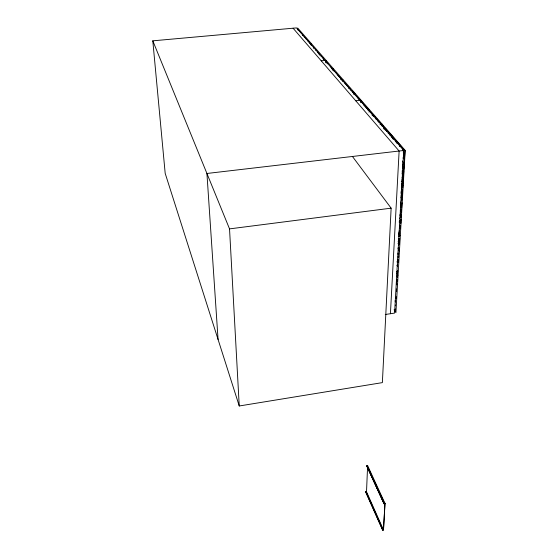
<?xml version="1.0" encoding="UTF-8"?>
<svg xmlns="http://www.w3.org/2000/svg" width="558" height="558" viewBox="0 0 558 558"><rect width="100%" height="100%" fill="white"/><g stroke="black" fill="none" stroke-linecap="round" stroke-linejoin="round"><path stroke-width="0.84" d="M325.802 62.44L325.377 60.655M326.137 62.133L326.151 60.417L311.252 43.461L311.259 45.191M326.214 63.089L326.235 60.515L342.731 79.292L342.696 80.994M326.911 62.796L326.918 62.168L327.783 63.159L327.379 63.828M365.95 107.708L365.964 106.494L364.555 104.89L364.576 106.139M366.564 108.385L366.578 107.15L367.701 108.426L367.555 109.717M308.337 41.731L308.016 40.978M313.338 47.249L313.477 48.267M309.265 42.645L309.272 42.248L309.495 43.21M342.793 81.105L342.828 79.403L361.186 100.307L361.138 102.044M360.775 102.581L360.831 100.677L359.889 99.603L359.833 100.74M361.249 102.17L361.298 100.433L381.874 123.855L381.798 125.592M389.658 134.771L389.7 133.453L388.703 132.316L388.57 133.787M389.979 135.301L390.021 133.962L391.019 135.099L391.249 136.71M365.685 491.591L382.76 529.961L383.492 529.821L384.971 503.358L367.617 465.623L366.752 465.777L384.085 503.839L384.113 503.379L385.02 503.204L383.485 529.933L382.6 530.1L365.664 492.023L365.685 491.591L366.522 491.758M384.085 503.839L366.752 465.777M384.239 503.811L366.878 466.202L367.617 465.735M367.143 465.846L384.518 503.414M367.617 465.623L366.515 491.87L365.664 492.023M381.923 125.731L381.993 123.988L405.199 150.409L402.709 194.024L401.104 192.001M382.181 126.282L382.237 124.936L383.625 126.52M370.393 112.081L370.414 111.684L371.781 113.253M359.185 99.959L359.24 98.843L358.09 97.531L358.299 98.982M352.44 156.477L391.137 208.162L382.37 382.621L239.243 405.98L165.189 173.357L152.801 40.832L296.486 27.9L403.741 150.479L394.59 313.094L385.257 314.489M390.426 313.715L399.123 151.023L293.076 28.207M382.6 530.1L382.76 529.961M383.018 529.912L366.062 491.821L366.487 491.738L383.485 529.933M323.598 59.462L323.026 57.99M340.68 79.55L340.771 78.378L339.815 77.283M372.193 115.527L372.305 114.097L373.197 115.115L373.295 116.524M388.235 133.592L388.368 132.134L387.175 130.774M368.14 110.435L368.294 109.131L369.661 110.693L368.971 112.06M392.434 138.063L392.623 136.564L391.325 135.078L391.674 137.498M392.651 138.37L392.846 136.856L393.843 138L393.146 139.374M400.449 204.193L400.651 202.659M402.611 148.128L399.87 144.801L399.905 146.44M375.36 118.47L375.534 117.278L373.748 115.241L373.846 116.664M376.099 119.447L376.273 118.226L378.031 120.228L378.052 121.414M333.768 70.852L334.409 71.382M399.793 218.548L399.947 217.718M386.527 131.423L386.792 130.035L385.222 128.242L385.341 130.467M318.89 54.133L318.639 52.933L318.66 53.742M319.469 55.116L319.629 54.356M383.625 128.898L383.995 127.21L384.818 128.152L384.894 129.623M395.301 141.885L395.692 140.546L396.571 141.544L396.668 143.008M354.407 94.755L355.034 93.904L354.17 92.921L354.281 94.581M400.979 201.285L401.676 200.615L401.788 198.725L400.867 197.448M379.977 124.776L381.26 123.792L378.791 120.974L378.819 122.181M332.721 70.364L333.154 70.217M398.461 236.592L399.409 236.299L398.593 234.66M402.025 177.723L403.169 177.367L403.218 176.572L401.997 173.496M384.26 503.462L385.013 503.323M401.293 181.28L401.697 181.231M152.801 40.832L229.533 228.885L391.137 208.162M403.741 150.479L206.927 173.475L218.073 339.494M355.739 100.782L359.875 100.342M321.213 60.787L324.951 60.431M398.119 248.031L399.082 248.031L398.9 251.156L398.084 248.094M401.321 187.118L401.809 187.3L401.516 184.349M401.488 188.848L402.555 189.532L402.374 192.754L401.049 191.087M403.099 157.412L404.473 158.2L403.288 152.571M403.099 158.339L404.445 159.121L404.166 164.108L402.946 162.518L402.555 160.927M399.096 221.965L399.933 222.788L399.758 220.215M394.046 138.44L395.343 139.918M350.396 88.82L349.322 87.592L349.503 88.931M356.13 95.425L357.022 96.45M361.821 101.863L363.579 103.865L363.6 105.085M335.93 72.554L336.648 73.384M348.053 86.469L348.876 88.52M343.079 80.931L343.616 81.545M338.183 75.504L338.971 76.404M344.293 82.507L345.144 83.477M345.821 84.146L346.511 84.935M347.048 85.667L347.501 86.183M302.722 35.21L302.429 34.854L302.506 35.607M315.486 49.774L316.009 50.373M321.038 56.114L321.499 56.637M350.877 90.319L351.394 90.905M337.151 74.709L337.492 75.093M341.67 79.927L342.326 80.673M401.083 192.357L402.688 194.379L400.323 235.671L398.803 233.579M401.028 193.173L402.081 194.505L401.92 197.288L400.972 195.977M398.628 232.016L399.64 233.404L399.277 230.238M398.789 233.914L400.302 236.006L398.063 275.15L396.626 273.008M396.605 273.329L398.049 275.471L395.922 312.64L394.101 309.732M396.933 265.42L397.596 266.41L397.54 264.855M399.354 227.197L400.1 229.003L400.065 225.076M401.062 209.299L401.237 212.626L400.281 210.352M398.042 243.288L398.754 245.304M402.583 167.1L403.392 169.555M317.593 52.703L317.307 51.392L317.858 52.78M397.087 261.402L397.324 262.748M352.607 92.726L352.391 91.184L353.577 92.53L353.688 94.169M400.477 205.644L400.721 207.729M397.094 143.113L396.996 141.641L399.409 144.389L399.437 146.001M229.533 228.885L239.243 405.98M332.017 69.011L331.347 67.427L331.368 67.825M330.322 66.604L330.336 66.995M297.672 29.693L297.658 27.984L311.176 43.371L311.176 45.1M397.987 259.798L398.356 262.623L398.489 260.307L397.987 259.798M402.262 170.853L402.241 172.694L403.483 175.833L403.769 170.79L402.262 170.853M396.424 289.107L396.64 291.213L396.424 289.107M396.947 271.509L397.589 272.771L397.708 270.763L396.947 271.509M402.227 179.034L402.185 181.699L403.05 183.659L403.336 178.693L402.227 179.034M398.796 238.671L399.528 241.565L399.709 238.399L398.796 238.671M396.487 282.843L396.871 284.74L396.487 282.843M395.552 301.369L395.517 302.017L395.092 300.79L395.552 301.369M395.608 305.365L395.378 305.805L395.378 305.01L395.608 305.365M395.462 309.125L395.42 309.885L395.462 309.125M399.235 243.093L399.165 244.39L398.161 241.628L398.496 240.986L399.235 243.093M396.222 297.03L396.145 298.391L395.81 297.853L396.222 297.03M397.247 280.074L397.17 281.392L396.731 280.416L396.975 279.823L397.247 280.074M397.449 276.161L397.387 277.242L397.101 275.638L397.449 276.161M398.698 253.723L398.105 254.406L398 253.179L398.314 252.941L398.698 253.723M398.677 256.059L398.579 257.754L397.952 256.903L398.677 256.059M401.125 214.558L400.972 217.208L400.477 216.985L399.933 215.025L400.505 213.881L401.125 214.558M402.925 184.956L402.75 188.018L402.13 187.502L401.697 183.087L402.925 184.956M400.986 219.594L400.777 223.367L400.365 220.18L400.511 219.378L400.986 219.594M401.948 202.917L401.655 208.071L401.076 205.072L401.272 203.558L401.948 202.917M404.111 165.154L403.866 169.374L402.541 165.838L402.925 163.599L404.111 165.154M404.962 150.751L404.641 156.435C404.104 154.922 401.209 144.927 404.962 150.751M300.42 31.729L300.155 31.422L300.42 31.729M304.494 36.765C304.522 38.09 303.719 35.461 304.494 36.765M306.154 38.509L306.084 39.004L305.819 38.118L306.154 38.509M333.098 68.878L332.652 69.192L332.61 68.313L333.098 68.878M298.356 29.888L298.244 30.237L298.356 29.888M310.653 44.166L310.332 43.336L310.653 44.166"/></g></svg>
